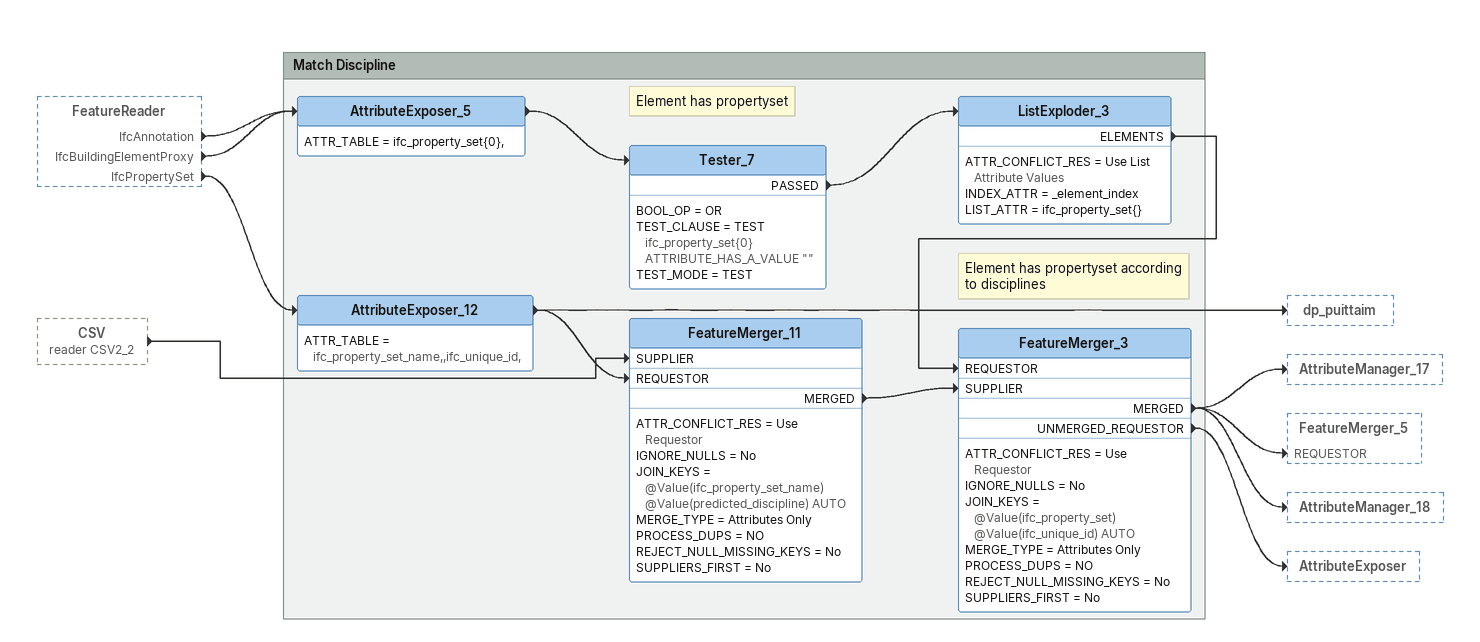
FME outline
FeatureReader [outside]
    IfcAnnotation -> AttributeExposer_5
    IfcBuildingElementProxy -> AttributeExposer_5
    IfcPropertySet -> AttributeExposer_12
CSV (reader CSV2_2) [outside]
    -> FeatureMerger_11 [SUPPLIER]

Bookmark: Match Discipline
AttributeExposer_5
    ATTR_TABLE = ifc_property_set{0},
    -> Tester_7
Note: Element has propertyset
Tester_7
    BOOL_OP = OR
    TEST_CLAUSE = TEST ifc_property_set{0} ATTRIBUTE_HAS_A_VALUE ""
    TEST_MODE = TEST
    PASSED -> ListExploder_3
ListExploder_3
    ATTR_CONFLICT_RES = Use List Attribute Values
    INDEX_ATTR = _element_index
    LIST_ATTR = ifc_property_set{}
    ELEMENTS -> FeatureMerger_3 [REQUESTOR]
AttributeExposer_12
    ATTR_TABLE = ifc_property_set_name,,ifc_unique_id,
    -> FeatureMerger_11 [REQUESTOR]
    -> dp_puittaim
FeatureMerger_11
    ATTR_CONFLICT_RES = Use Requestor
    IGNORE_NULLS = No
    JOIN_KEYS = @Value(ifc_property_set_name) @Value(predicted_discipline) AUTO
    MERGE_TYPE = Attributes Only
    PROCESS_DUPS = NO
    REJECT_NULL_MISSING_KEYS = No
    SUPPLIERS_FIRST = No
    MERGED -> FeatureMerger_3 [SUPPLIER]
Note: Element has propertyset according to disciplines
FeatureMerger_3
    ATTR_CONFLICT_RES = Use Requestor
    IGNORE_NULLS = No
    JOIN_KEYS = @Value(ifc_property_set) @Value(ifc_unique_id) AUTO
    MERGE_TYPE = Attributes Only
    PROCESS_DUPS = NO
    REJECT_NULL_MISSING_KEYS = No
    SUPPLIERS_FIRST = No
    MERGED -> AttributeManager_17
    MERGED -> FeatureMerger_5 [REQUESTOR]
    MERGED -> AttributeManager_18
    UNMERGED_REQUESTOR -> AttributeExposer
